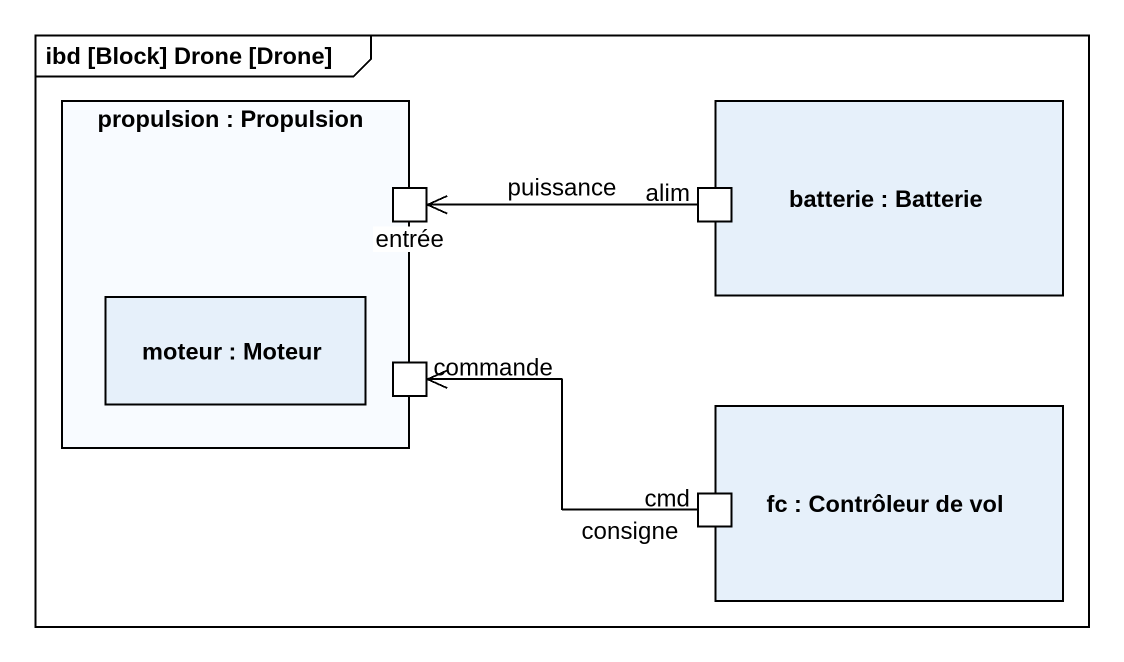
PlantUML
@startuml
mainframe ibd [Block] Drone [Drone]
rectangle "propulsion : Propulsion" as propulsion {
  port entrée <<proxy>>
  rectangle "moteur : Moteur" as moteur
  port commande <<proxy>>
}
rectangle "batterie : Batterie" as batterie {
  port alim <<proxy>>
}
rectangle "fc : Contrôleur de vol" as fc {
  port cmd <<proxy>>
}
alim -left-> entrée : puissance
cmd -left-> commande : consigne
@enduml
